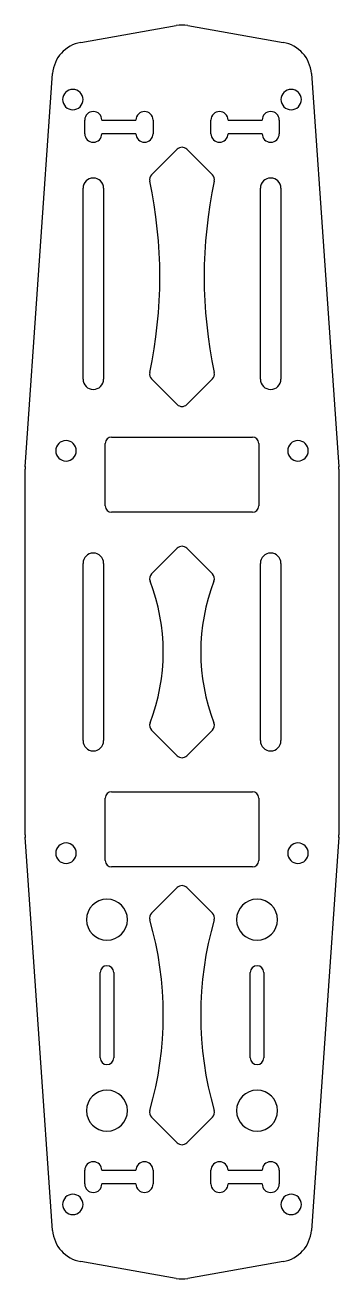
# Model space of a CAD drawing. Header units: millimetres. Extents: x -23 to 23, y -92 to 92.
import ezdxf

# ---------------------------------------------------------------- set-up
doc = ezdxf.new("R2010")
doc.units = ezdxf.units.MM
doc.layers.add('NONE', color=253, linetype='Continuous', lineweight=70, true_color=0x9f8faf)

msp = doc.modelspace()

# ---------------------------------------------------------------- linework, layer by layer
at = {"layer": 'NONE', "lineweight": -3}
for p, q in [((-14.84, 89.38), (-0.87, 91.85)), ((0.87, 91.85), (14.84, 89.38)), ((-22.99, 27.17), (-18.96, 84.81)), ((18.96, 84.81), (22.99, 27.17)), ((-14.25, 76), (-14.25, 78)), ((-11.75, 78), (-6.75, 78)), ((-4.25, 78), (-4.25, 76)), ((4.25, 76), (4.25, 78)), ((6.75, 78), (11.75, 78)), ((14.25, 78), (14.25, 76)), ((-6.75, 76), (-11.75, 76)), ((11.75, 76), (6.75, 76)), ((-4.46, 69.96), (-0.71, 73.71)), ((0.71, 73.71), (4.46, 69.96)), ((-14.5, 40), (-14.5, 68)), ((-11.5, 68), (-11.5, 40)), ((11.5, 40), (11.5, 68)), ((14.5, 68), (14.5, 40)), ((-0.71, 36.29), (-4.46, 40.04)), ((4.46, 40.04), (0.71, 36.29)), ((-10.34, 31.5), (10.34, 31.5)), ((-11.25, 21.41), (-11.25, 30.59)), ((11.25, 30.59), (11.25, 21.41)), ((-23, -26.83), (-23, 26.83)), ((23, 26.83), (23, -26.83)), ((10.34, 20.5), (-10.34, 20.5)), ((-4.46, 11.46), (-0.71, 15.21)), ((0.71, 15.21), (4.46, 11.46)), ((-14.5, -13), (-14.5, 13)), ((-11.5, 13), (-11.5, -13)), ((11.5, -13), (11.5, 13)), ((14.5, 13), (14.5, -13)), ((-0.71, -15.21), (-4.46, -11.46)), ((4.46, -11.46), (0.71, -15.21)), ((-11.25, -30.59), (-11.25, -21.41)), ((-10.34, -20.5), (10.34, -20.5)), ((11.25, -21.41), (11.25, -30.59)), ((-18.96, -84.81), (-22.99, -27.17)), ((22.99, -27.17), (18.96, -84.81)), ((10.34, -31.5), (-10.34, -31.5)), ((-4.46, -38.29), (-0.71, -34.54)), ((0.71, -34.54), (4.46, -38.29)), ((-12, -59.5), (-12, -47)), ((-10, -47), (-10, -59.5)), ((10, -59.5), (10, -47)), ((12, -47), (12, -59.5)), ((-0.71, -71.96), (-4.46, -68.21)), ((4.46, -68.21), (0.71, -71.96)), ((-14.25, -78), (-14.25, -76)), ((-11.75, -76), (-6.75, -76)), ((-4.25, -76), (-4.25, -78)), ((4.25, -78), (4.25, -76)), ((6.75, -76), (11.75, -76)), ((14.25, -76), (14.25, -78)), ((-6.75, -78), (-11.75, -78)), ((11.75, -78), (6.75, -78)), ((-0.87, -91.85), (-14.84, -89.38)), ((14.84, -89.38), (0.87, -91.85))]:
    msp.add_line(p, q, dxfattribs=at)
at = {"layer": 'NONE', "lineweight": -3, "extrusion": (-2.29562e-49, -6.12303e-17, -1)}
for centre, radius in [((16, 81), 1.5), ((-16, 81), 1.5), ((17, 29.5), 1.5), ((-17, 29.5), 1.5), ((17, -29.5), 1.5), ((-17, -29.5), 1.5), ((11, -39.25), 3), ((-11, -39.25), 3), ((11, -67.25), 3), ((-11, -67.25), 3), ((16, -81), 1.5), ((-16, -81), 1.5)]:
    msp.add_circle(centre, radius, dxfattribs=at)
at = {"layer": 'NONE', "lineweight": -3}
for centre, radius, start, end in [((0, 86.92), 5, 80, 100), ((-13.97, 84.46), 5, 100, 176), ((13.97, 84.46), 5, 4, 80), ((-13, 78), 1.25, 0, 180), ((-5.5, 78), 1.25, 0, 180), ((5.5, 78), 1.25, 0, 180), ((13, 78), 1.25, 0, 180), ((-13, 76), 1.25, 180, 360), ((-5.5, 76), 1.25, 180, 360), ((5.5, 76), 1.25, 180, 0), ((13, 76), 1.25, 180, 0), ((0, 73), 1, 45, 135), ((-3.75, 69.25), 1, 135, 192.018), ((3.75, 69.25), 1, 347.982, 45), ((-13, 68), 1.5, 0, 180), ((-70.69, 55), 67.44, 347.982, 12.018), ((70.69, 55), 67.44, 167.982, 192.018), ((13, 68), 1.5, 0, 180), ((-3.75, 40.75), 1, 167.982, 225), ((3.75, 40.75), 1, 315, 12.018), ((-13, 40), 1.5, 180, 360), ((13, 40), 1.5, 180, 0), ((0, 37), 1, 225, 315), ((-10.34, 30.59), 0.914, 90, 180), ((10.34, 30.59), 0.914, 360, 90), ((-18, 26.83), 5, 176, 180), ((18, 26.83), 5, 0, 4), ((-10.34, 21.41), 0.914, 180, 270), ((10.34, 21.41), 0.914, 270, 360), ((0, 14.5), 1, 45, 135), ((-13, 13), 1.5, 360, 180), ((13, 13), 1.5, 0, 180), ((-3.75, 10.75), 1, 135, 201.0784), ((3.75, 10.75), 1, 338.9216, 45), ((-31.64, 0), 28.89, 338.9216, 21.0784), ((31.64, 0), 28.89, 158.9216, 201.0784), ((-3.75, -10.75), 1, 158.9216, 225), ((3.75, -10.75), 1, 315, 21.0784), ((-13, -13), 1.5, 180, 360), ((13, -13), 1.5, 180, 0), ((0, -14.5), 1, 225, 315), ((-10.34, -21.41), 0.914, 90, 180), ((10.34, -21.41), 0.914, 0, 90), ((-18, -26.83), 5, 180, 184), ((18, -26.83), 5, 356, 0), ((-10.34, -30.59), 0.914, 180, 270), ((10.34, -30.59), 0.914, 270, 0), ((0, -35.25), 1, 45, 135), ((-3.75, -39), 1, 135, 195.9787), ((3.75, -39), 1, 344.0213, 45), ((-53.52, -53.25), 50.77, 344.0213, 15.9787), ((53.52, -53.25), 50.77, 164.0213, 195.9787), ((-11, -47), 1, 360, 180), ((11, -47), 1, 360, 180), ((-11, -59.5), 1, 180, 360), ((11, -59.5), 1, 180, 0), ((-3.75, -67.5), 1, 164.0213, 225), ((3.75, -67.5), 1, 315, 15.9787), ((0, -71.25), 1, 225, 315), ((-13, -76), 1.25, 0, 180), ((-5.5, -76), 1.25, 0, 180), ((5.5, -76), 1.25, 0, 180), ((13, -76), 1.25, 0, 180), ((-13, -78), 1.25, 180, 0), ((-5.5, -78), 1.25, 180, 0), ((5.5, -78), 1.25, 180, 360), ((13, -78), 1.25, 180, 360), ((-13.97, -84.46), 5, 184, 260), ((13.97, -84.46), 5, 280, 356), ((0, -86.92), 5, 260, 280)]:
    msp.add_arc(centre, radius, start, end, dxfattribs=at)

doc.saveas('drawing.dxf')
